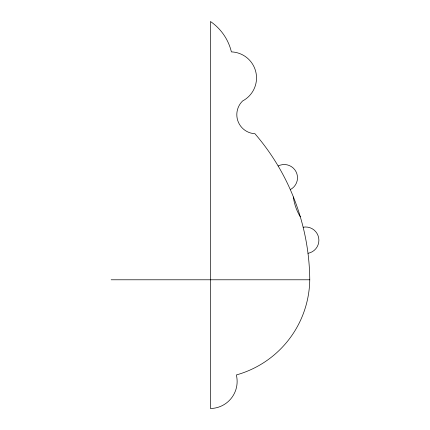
<?xml version="1.0" encoding="UTF-8"?>
<svg xmlns="http://www.w3.org/2000/svg" width="430" height="430" viewBox="0 0 430 430"><rect width="100%" height="100%" fill="white"/><g stroke="black" fill="none" stroke-linecap="round" stroke-linejoin="round"><path stroke-width="0.64" d="M111.155 279.785L309.761 279.785C309.466 239.94 298.452 200.289 278.151 166.001A225.857 225.857 0 0 0 254.92 133.714A19.076 19.076 0 0 1 242.622 100.953A26.042 26.042 0 0 0 231.394 51.89A51.272 51.272 0 0 0 210.458 21.5L210.458 408.5A27.026 27.026 0 0 0 236.339 374.949A100.405 100.405 0 0 0 309.761 279.785M300.323 216.822A49.891 49.891 0 0 1 293.362 196.999M303.204 227.212A13.265 13.265 0 0 1 318.668 237.844A13.265 13.265 0 0 1 308.031 253.302M278.151 166.001A13.265 13.265 0 0 1 296.028 171.704A13.265 13.265 0 0 1 290.325 189.576"/></g></svg>
